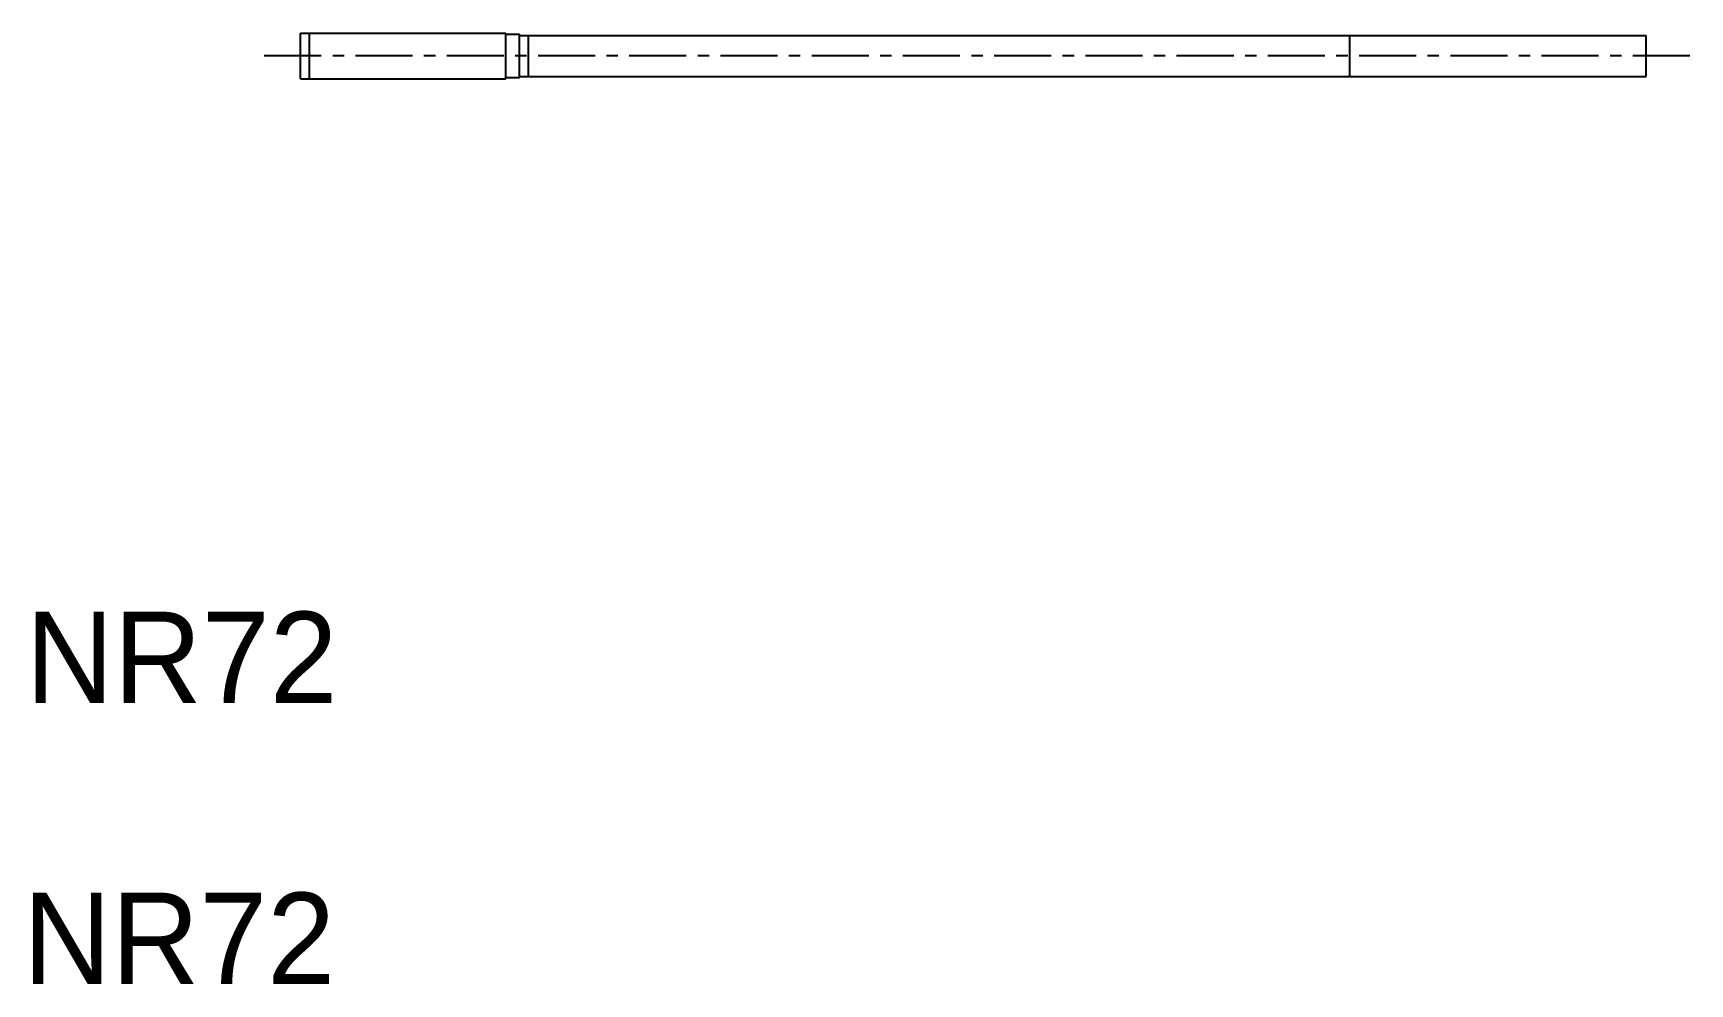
# Model space of a CAD drawing. Extents: x 0.2 to 36.5, y 0 to 20.8.
import ezdxf

# ---------------------------------------------------------------- set-up
doc = ezdxf.new("R2010")
doc.units = 0
doc.linetypes.add('CENTER', pattern=[2, 1.25, -0.25, 0.25, -0.25])
doc.layers.get('0').update_dxf_attribs({"linetype": 'CONTINUOUS'})
doc.layers.add('CENTER', color=1, linetype='CENTER')

msp = doc.modelspace()

# ---------------------------------------------------------------- linework, layer by layer
for p, q in [((6.081, 19.84), (6.081, 20.84)), ((6.081, 20.84), (10.581, 20.84)), ((6.281, 19.84), (6.281, 20.84)), ((10.581, 19.84), (10.581, 20.84)), ((10.581, 20.815), (10.881, 20.815)), ((10.881, 19.865), (10.881, 20.815)), ((10.881, 20.79), (35.581, 20.79)), ((11.081, 19.89), (11.081, 20.79)), ((29.081, 19.89), (29.081, 20.79)), ((35.581, 19.89), (35.581, 20.79)), ((6.081, 19.84), (10.581, 19.84)), ((10.581, 19.865), (10.881, 19.865)), ((10.881, 19.89), (35.581, 19.89))]:
    msp.add_line(p, q)
at = {"layer": 'CENTER'}
msp.add_line((36.537, 20.34), (5.113, 20.34), dxfattribs=at)

# ---------------------------------------------------------------- texts
for p in [(0.055, 6.158), (0, 0)]:
    msp.add_text('NR72', height=2).set_placement(p)

doc.saveas('drawing.dxf')
